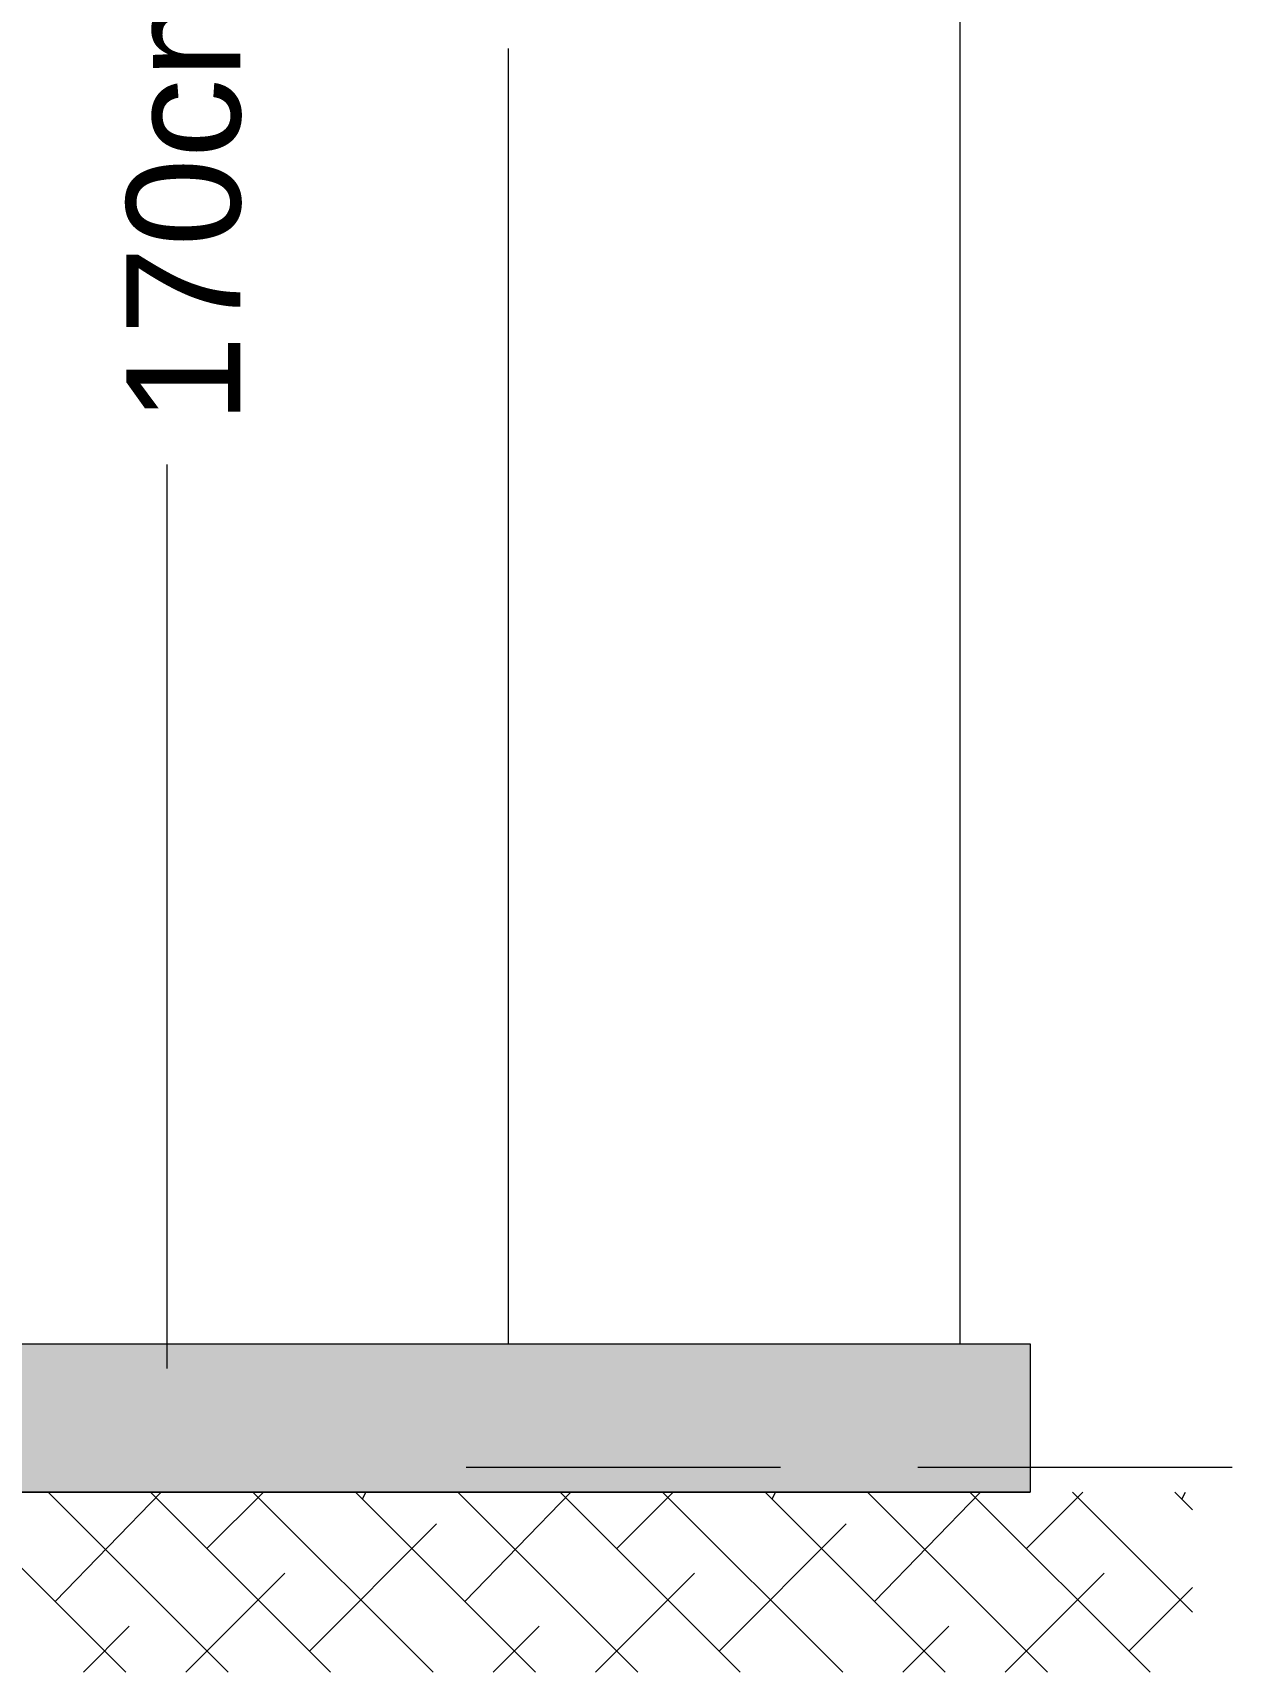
# Model space of a CAD drawing. Header units: millimetres. Extents: x 3949 to 6037, y -1956 to 1273.
# Drawn here: x 4852.21 to 4868.79, y -1600.04 to -1577.38 of the extents above; entities that cross this region are included whole.
import ezdxf

# ---------------------------------------------------------------- set-up
doc = ezdxf.new("R2010")
doc.units = ezdxf.units.MM
doc.layers.add('PADRÃO DE ENTRADA', color=7, linetype='Continuous', lineweight=0)
doc.styles.add('ARIAL', font='arial.ttf')

msp = doc.modelspace()

# ---------------------------------------------------------------- linework, layer by layer
at = {"layer": 'PADRÃO DE ENTRADA', "lineweight": 5}
for points in [[(4865.029, -1595.503), (4865.029, -1573.143)], [(4858.785, -1595.503), (4858.785, -1577.596)], [(4854.066, -1595.845), (4854.066, -1583.346)], [(4862.544, -1597.212), (4858.199, -1597.212)], [(4868.788, -1597.212), (4864.443, -1597.212)], [(4864.284, -1597.553), (4865.651, -1597.553)]]:
    msp.add_lwpolyline(points, dxfattribs=at)
at = {"layer": 'PADRÃO DE ENTRADA', "color": 7, "lineweight": 5}
msp.add_lwpolyline([(4865.993, -1597.553), (4837.921, -1597.553), (4808.336, -1597.553), (4808.336, -1595.503), (4865.993, -1595.503)], close=True, dxfattribs=at)
msp.add_lwpolyline([(4839.678, -1597.553), (4865.993, -1597.553)], dxfattribs=at)
at = {"layer": 'PADRÃO DE ENTRADA', "color": 34, "lineweight": 5, "true_color": 0x944900}
for points in [[(4853.495, -1600.043), (4851.005, -1597.553)], [(4854.91, -1600.043), (4852.42, -1597.553)], [(4852.518, -1599.067), (4853.983, -1597.553)], [(4856.326, -1600.043), (4853.836, -1597.553)], [(4854.617, -1598.334), (4855.399, -1597.553)], [(4857.742, -1600.043), (4855.252, -1597.553)], [(4859.158, -1600.043), (4856.668, -1597.553)], [(4856.765, -1597.651), (4856.814, -1597.553)], [(4860.573, -1600.043), (4858.084, -1597.553)], [(4858.181, -1599.067), (4859.646, -1597.553)], [(4861.989, -1600.043), (4859.499, -1597.553)], [(4860.281, -1598.334), (4861.062, -1597.553)], [(4863.405, -1600.043), (4860.915, -1597.553)], [(4864.821, -1600.043), (4862.331, -1597.553)], [(4862.429, -1597.651), (4862.477, -1597.553)], [(4866.237, -1600.043), (4863.747, -1597.553)], [(4863.844, -1599.067), (4865.309, -1597.553)], [(4867.652, -1600.043), (4865.163, -1597.553)], [(4865.944, -1598.334), (4866.725, -1597.553)], [(4868.238, -1599.213), (4866.578, -1597.553)], [(4868.238, -1597.797), (4867.994, -1597.553)], [(4868.092, -1597.651), (4868.141, -1597.553)], [(4856.033, -1599.75), (4857.791, -1597.993)], [(4861.696, -1599.75), (4863.454, -1597.993)], [(4854.324, -1600.043), (4855.691, -1598.676)], [(4859.988, -1600.043), (4861.355, -1598.676)], [(4865.651, -1600.043), (4867.018, -1598.676)], [(4867.36, -1599.75), (4868.238, -1598.871)], [(4852.909, -1600.043), (4853.543, -1599.408)], [(4858.572, -1600.043), (4859.207, -1599.408)], [(4864.235, -1600.043), (4864.87, -1599.408)]]:
    msp.add_lwpolyline(points, dxfattribs=at)
at = {"layer": 'PADRÃO DE ENTRADA', "color": 252, "true_color": 0x929497, "transparency": 33554559}
for points in [[(4837.921, -1595.503), (4865.993, -1595.503), (4837.921, -1597.553)], [(4865.993, -1595.503), (4837.921, -1597.553), (4865.993, -1597.553)]]:
    msp.add_solid(points, dxfattribs=at)
at = {"layer": 'PADRÃO DE ENTRADA', "transparency": 33554559}
for points in [[(4859.078, -1595.503), (4858.492, -1595.503), (4858.785, -1597.212)], [(4865.322, -1595.503), (4864.736, -1595.503), (4865.029, -1597.212)], [(4854.359, -1595.845), (4853.773, -1595.845), (4854.066, -1597.553)]]:
    msp.add_solid(points, dxfattribs=at)

# ---------------------------------------------------------------- texts
at = {"layer": 'PADRÃO DE ENTRADA', "color": 30, "insert": (4855.1, -1582.783), "char_height": 1.574, "width": 18.34775, "attachment_point": 7, "rotation": 90, "style": 'ARIAL'}
msp.add_mtext('170cm', dxfattribs=at)

doc.saveas('drawing.dxf')
